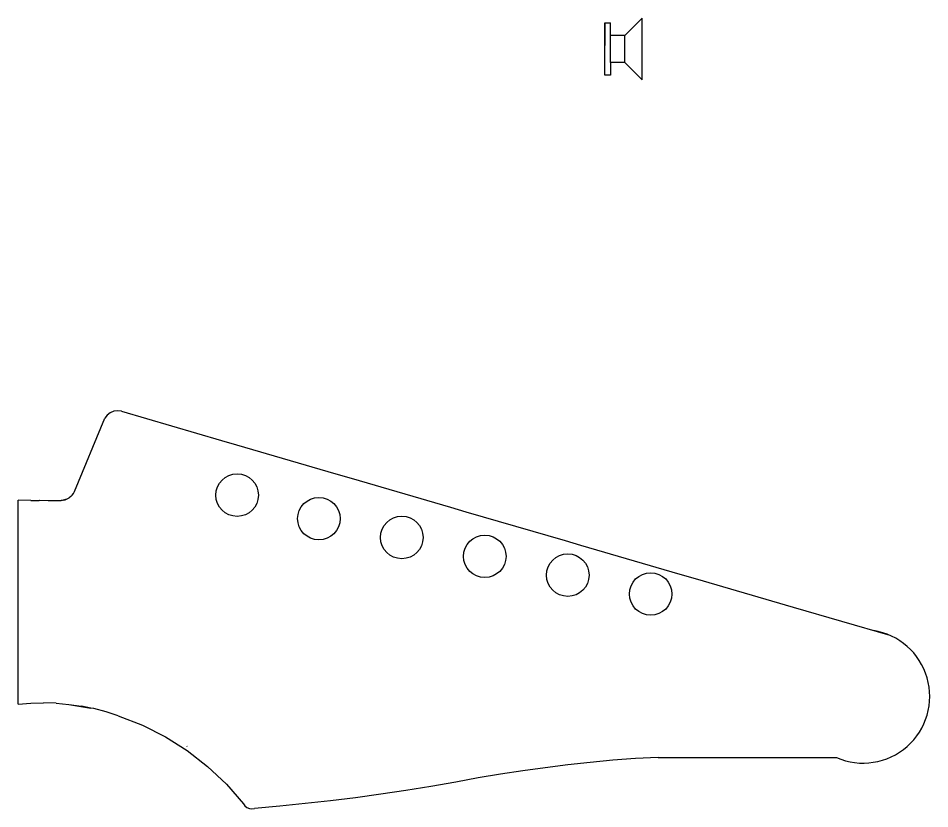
# Model space of a CAD drawing. Header units: inches. Extents: x 153 to 3621, y 223 to 1896.
# Drawn here: x 153 to 2082, y 223 to 1896 of the extents above; entities that cross this region are included whole.
import ezdxf

# ---------------------------------------------------------------- set-up
doc = ezdxf.new("R2010")
doc.units = ezdxf.units.IN
doc.header["$MEASUREMENT"] = 0
for name, color, linetype in [('Gaura', 112, 'Continuous'), ('Headstock', 44, 'Continuous'), ('prindere', 50, 'Continuous')]:
    doc.layers.add(name, color=color, linetype=linetype)

msp = doc.modelspace()

# ---------------------------------------------------------------- linework, layer by layer
at = {"layer": 'Gaura'}
for centre in [(616.1, 886.7), (789.1, 837), (964.6, 797.1), (1140.1, 757.2), (1315.7, 717.4), (1491.2, 677.5)]:
    msp.add_circle(centre, 45, dxfattribs=at)
at = {"layer": 'Headstock'}
for p, q in [((355.1, 1064.1), (347.5, 1060.9)), ((363.3, 1065.1), (355.1, 1064.1)), ((371.4, 1064.1), (363.3, 1065.1)), ((371.4, 1064.1), (582.7, 1002.5)), ((271.8, 894.5), (335.9, 1049.3)), ((340.9, 1055.9), (335.9, 1049.3)), ((347.5, 1060.9), (340.9, 1055.9)), ((582.7, 1002.5), (615, 993.1)), ((615, 993.1), (825.2, 931.8)), ((825.2, 931.8), (857.5, 922.4)), ((857.5, 922.4), (1067.7, 861.1)), ((267.2, 886.9), (269.8, 890.5)), ((269.8, 890.5), (271.8, 894.5)), ((179.8, 875.7), (152.8, 875.9)), ((152.8, 444.3), (152.8, 875.9)), ((179.8, 875.7), (196.9, 875.7)), ((196.9, 875.7), (198.3, 875.8)), ((198.3, 875.8), (216.1, 875.7)), ((216.1, 875.7), (243.6, 875.7)), ((243.6, 875.7), (256.6, 878.6)), ((248, 876), (243.6, 875.7)), ((248, 876), (252.4, 877)), ((252.4, 877), (256.6, 878.6)), ((256.6, 878.6), (260.5, 880.8)), ((264.1, 883.6), (260.5, 880.8)), ((267.2, 886.9), (264.1, 883.6)), ((1067.7, 861.1), (1100, 851.6)), ((1100, 851.6), (1310.2, 790.4)), ((1310.2, 790.4), (1342.6, 780.9)), ((1342.6, 780.9), (1552.7, 719.7)), ((1552.7, 719.7), (1585.1, 710.2)), ((1585.1, 710.2), (1792.7, 649.7)), ((1792.7, 649.7), (1997.3, 590.1)), ((152.8, 444.3), (179.5, 446.3)), ((179.5, 446.3), (206.4, 447.1)), ((233.3, 446.3), (206.4, 447.1)), ((233.3, 446.3), (260, 444)), ((260, 444), (306.5, 436.2)), ((260, 444), (286.6, 440.2)), ((306.5, 436.2), (286.6, 440.2)), ((313, 434.9), (306.5, 436.2)), ((339, 428.1), (313, 434.9)), ((364.6, 419.9), (339, 428.1)), ((364.6, 419.9), (415.6, 400.1)), ((415.6, 400.1), (464.4, 375.5)), ((464.4, 375.5), (510.6, 346.2)), ((510.4, 355), (509.9, 355.5)), ((510.6, 346.2), (553.7, 312.6)), ((1458.8, 329.6), (1411, 325.6)), ((1507.3, 331.6), (1458.8, 329.6)), ((1507.3, 331.6), (1884.1, 331.6)), ((553.7, 312.6), (593.4, 274.9)), ((1268.2, 309.9), (1220.8, 303.3)), ((1315.7, 315.8), (1268.2, 309.9)), ((1363.4, 321), (1315.7, 315.8)), ((1411, 325.6), (1363.4, 321)), ((1173.4, 296.1), (1126.2, 288.2)), ((1220.8, 303.3), (1173.4, 296.1)), ((593.4, 274.9), (629.2, 233.6)), ((1026.1, 270.5), (973.1, 261.8)), ((1079, 279.7), (1026.1, 270.5)), ((1126.2, 288.2), (1079, 279.7)), ((919.9, 253.9), (866.7, 246.5)), ((973.1, 261.8), (919.9, 253.9)), ((629.2, 233.6), (632.6, 229.2)), ((759.9, 233.9), (706.5, 228.5)), ((813.3, 239.9), (759.9, 233.9)), ((866.7, 246.5), (813.3, 239.9)), ((632.6, 229.2), (636.9, 225.9)), ((636.9, 225.9), (642, 223.8)), ((642, 223.8), (647.5, 223.1)), ((647.5, 223.1), (652.9, 223.8)), ((706.5, 228.5), (652.9, 223.8))]:
    msp.add_line(p, q, dxfattribs=at)
msp.add_arc((1940.7, 460.8), 141.1, 246.356, 81.137, dxfattribs=at)
at = {"layer": 'prindere'}
for p, q in [((1473.5, 1895.9), (1436.2, 1859.4)), ((1473.5, 1765.7), (1473.5, 1895.9)), ((1394, 1886.4), (1394, 1838.4)), ((1394, 1775.3), (1394, 1886.4)), ((1394, 1886.4), (1405.9, 1886.4)), ((1405.9, 1859.4), (1405.9, 1886.4)), ((1436.2, 1859.4), (1405.9, 1859.4)), ((1405.9, 1802.3), (1405.9, 1859.4)), ((1436.2, 1802.3), (1436.2, 1859.4)), ((1436.2, 1802.3), (1405.9, 1802.3)), ((1405.9, 1802.3), (1405.9, 1775.3)), ((1473.5, 1765.7), (1436.2, 1802.3)), ((1405.9, 1775.3), (1394, 1775.3))]:
    msp.add_line(p, q, dxfattribs=at)

doc.saveas('drawing.dxf')
